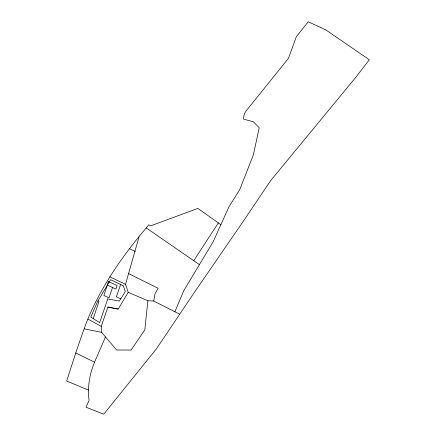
<?xml version="1.0" encoding="UTF-8"?>
<svg xmlns="http://www.w3.org/2000/svg" width="436" height="436" viewBox="0 0 436 436"><rect width="100%" height="100%" fill="white"/><g stroke="black" fill="none" stroke-linecap="round" stroke-linejoin="round"><path stroke-width="0.65" d="M174.896 311.767L183.774 290.681L213.166 241.762L228.998 206.719L239.664 189.807L253.42 154.698L259.213 127.748L253.365 121.797L243.708 119.17C243.419 116.183 244.405 113.12 246.236 110.76L288.485 58.304L296.36 36.657L308.247 21.8L325.719 29.833L369.325 59.743L356.125 76.927L270.707 180.553L242.787 222.017L195.655 290.512L156.415 348.838L103.741 414.2L85.996 407.202L89.069 400.488C87.353 387.43 89.445 374.29 94.558 362.185L105.474 336.957L101.702 332.357L101.217 326.401L107.894 307.086L118.216 309.075L128.2 292.327L125.514 284.354L139.04 236.857M128.2 292.327L147.869 300.764L144.823 329.834L131.105 350.048L116.657 349.994L105.474 336.957M179.719 314.22L153.717 301.014L155.02 293.701L158.132 288.272L128.582 273.59M220.905 224.72L197.868 208.408L150.524 225.903L148.834 224.736L146.245 227.935C121.786 256.728 99.833 288.321 86.023 323.654C78.998 342.592 72.839 361.826 66.675 381.042L88.53 390.046M93.217 318.629L98.983 301.363L97.942 300.884M107.37 285.128L103.888 295.466L109.016 297.821L112.553 287.504M120.652 284.485L116.347 296.78L120.788 298.818M218.343 222.905L193.758 260.712M147.869 300.764L153.717 301.014M107.883 307.069L118.216 309.075M84.224 328.842L101.702 332.357M110.036 276.931L125.514 284.354M129.492 248.678L135.16 251.414M75.701 352.947L94.558 362.185M87.952 319.065L101.217 326.401M146.245 227.935L199.432 264.625M108.444 281.585L107.267 285.079L115.905 289.041L117.11 285.558L108.444 281.585M107.746 298.922L99.648 322.602L90.797 317.13L97.751 301.2L110.635 279.678L123.35 285.782L125.306 291.564L119.35 301.123L107.746 298.922"/></g></svg>
